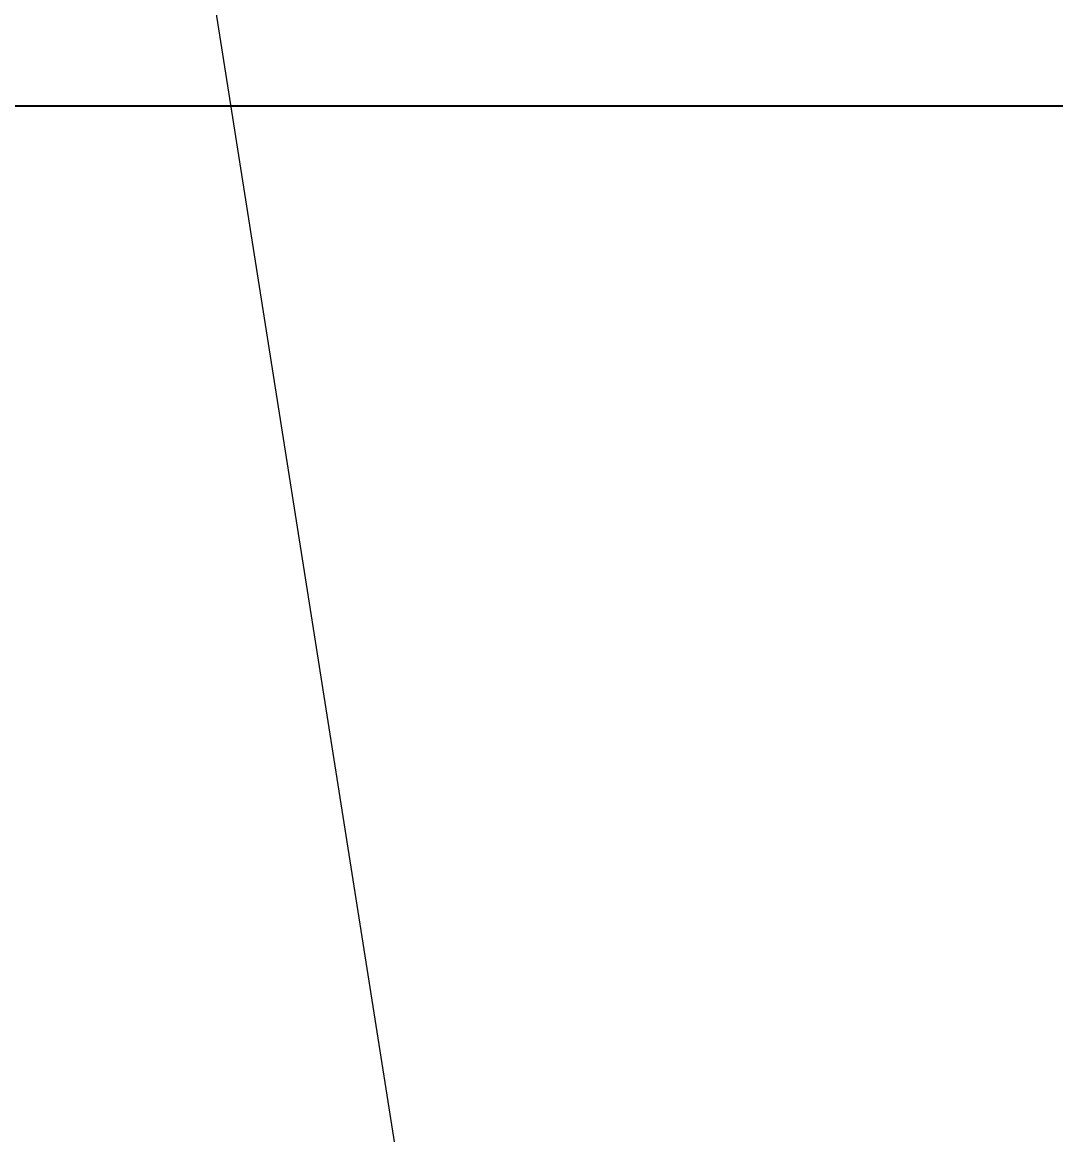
# Model space of a CAD drawing. Header units: millimetres. Extents: x 89051 to 218395, y -330386 to -125649.
# Drawn here: x 90032.8 to 90316.7, y -126816.1 to -126510.4 of the extents above; entities that cross this region are included whole.
import ezdxf

# ---------------------------------------------------------------- set-up
doc = ezdxf.new("R2010")
doc.units = ezdxf.units.MM
doc.header["$LTSCALE"] = 13
doc.layers.add('标注、文本', color=3, linetype='Continuous', lineweight=25)
doc.layers.add('铁心', color=3, linetype='Continuous', lineweight=0)
doc.styles.get("Standard").update_dxf_attribs({"font": 'gbenor.shx', "bigfont": 'gbcbig.shx'})
doc.dimstyles.new('1-15', dxfattribs={"dimscale": 20, "dimtxt": 3.5, "dimasz": 2, "dimexe": 1.5, "dimexo": 0.5, "dimgap": 0.5, "dimtad": 1, "dimtoh": 1, "dimdec": 1, "dimdsep": 46, "dimtxsty": 'Standard', "dimcen": 2.5, "dimclrd": 3, "dimclre": 3, "dimclrt": 3, "dimadec": 0, "dimazin": 2, "dimtfac": 1, "dimtdec": 1, "dimtmove": 0, "dimatfit": 2, "dimfxl": 1, "dimarcsym": 0})

# ---------------------------------------------------------------- blocks, each defined once
blk = doc.blocks.new('*D515')
at = {"layer": 'Defpoints', "color": 0, "transparency": 16777216}
for p in [(89907.54, -126533.45), (90434.58, -126533.45), (90205.53, -127657.08)]:
    blk.add_point(p, dxfattribs=at)
at = {"layer": '标注、文本', "color": 3, "lineweight": -2, "transparency": 16777216}
for p, q in [((90424.58, -126533.45), (89877.54, -126533.45)), ((89907.54, -127617.08), (89907.54, -126573.45)), ((90195.53, -127657.08), (89877.54, -127657.08))]:
    blk.add_line(p, q, dxfattribs=at)
at = {"layer": '标注、文本', "color": 3, "transparency": 16777216}
for points in [[(89900.87, -126573.45), (89914.21, -126573.45), (89907.54, -126533.45)], [(89900.87, -127617.08), (89914.21, -127617.08), (89907.54, -127657.08)]]:
    blk.add_solid(points, dxfattribs=at)
at = {"layer": '标注、文本', "color": 3, "transparency": 16777216, "insert": (89862.54, -127095.27), "char_height": 70, "attachment_point": 5, "rotation": 90}
blk.add_mtext('1185', dxfattribs=at)

msp = doc.modelspace()

# ---------------------------------------------------------------- linework, layer by layer
at = {"layer": '铁心'}
msp.add_lwpolyline([(90163, -126995.57), (90046.89, -126259.16), (90046.89, -126259.16)], dxfattribs=at)

# ---------------------------------------------------------------- dimensions: what is measured, and where the dimension line sits
at = {"layer": '标注、文本'}
dim = msp.add_linear_dim(base=(89907.54, -126533.45), p1=(90205.53, -127657.08), p2=(90434.58, -126533.45), angle=90, text='1185', dimstyle='1-15', dxfattribs=at)
dim.commit()
dim.dimension.update_dxf_attribs({"geometry": '*D515', "text_midpoint": (89862.54, -127095.27)})

doc.saveas('drawing.dxf')
